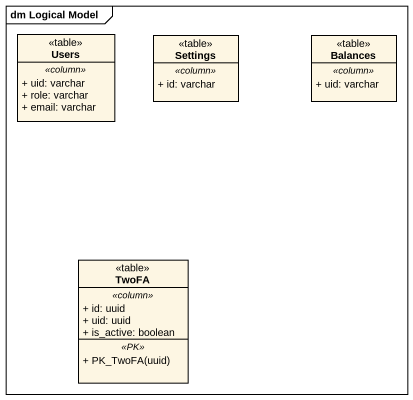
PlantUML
@startuml
mainframe dm Logical Model
hide circle
hide empty members
skinparam classAttributeIconSize 0
class Users <<table>> {
  .. <<column>> ..
  + uid: varchar
  + role: varchar
  + email: varchar
}
class Settings <<table>> {
  .. <<column>> ..
  + id: varchar
}
class Balances <<table>> {
  .. <<column>> ..
  + uid: varchar
}
class TwoFA <<table>> {
  .. <<column>> ..
  + id: uuid
  + uid: uuid
  + is_active: boolean
  .. <<PK>> ..
  + PK_TwoFA(uuid)
}
@enduml
